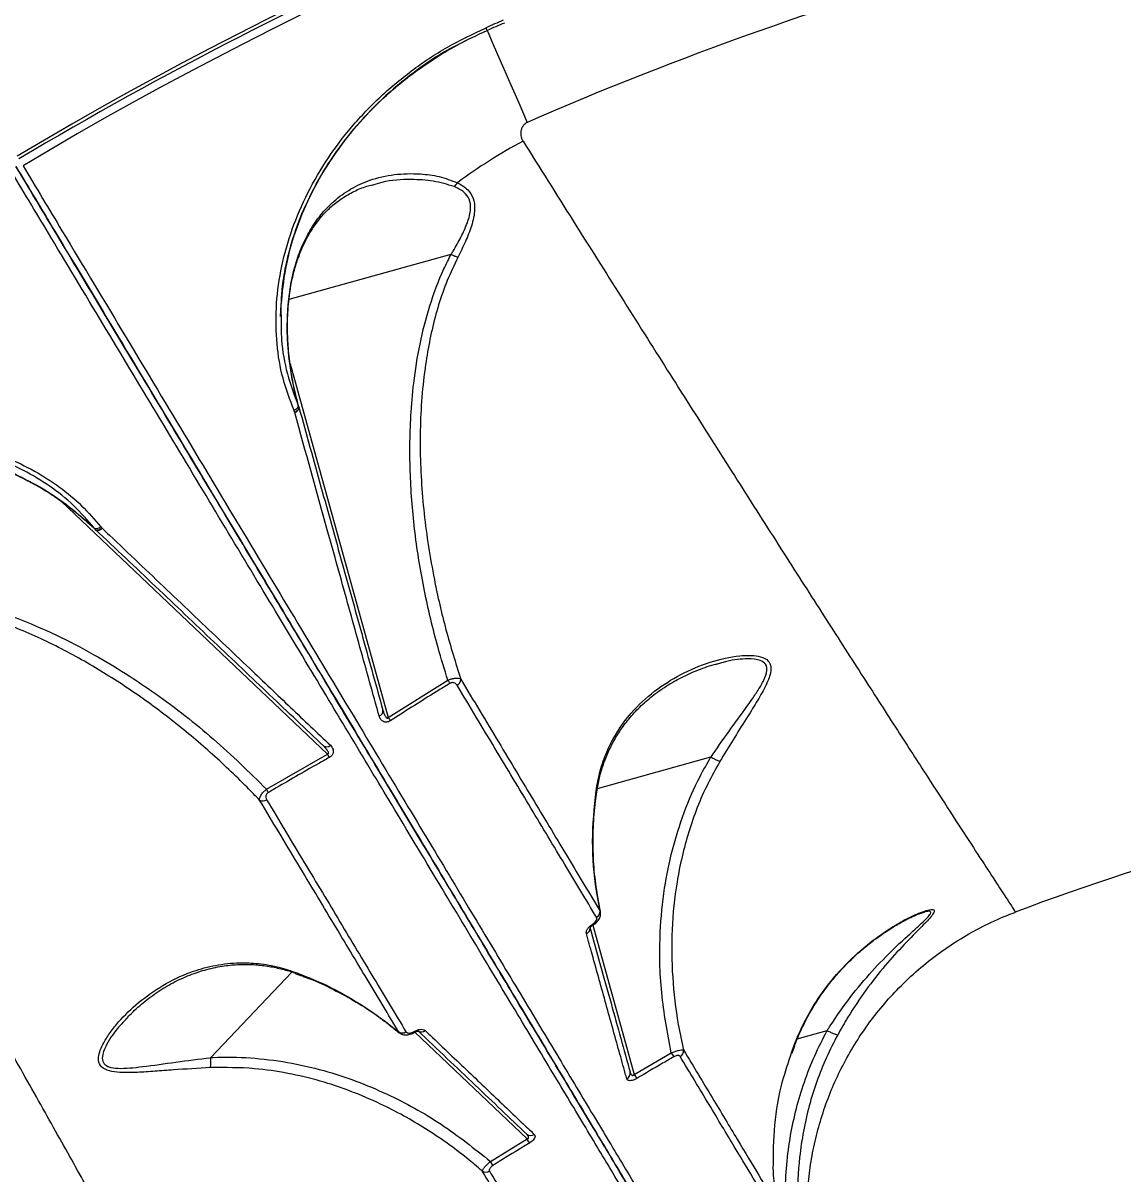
# Model space of a CAD drawing. Header units: millimetres. Extents: x -5960 to 5379, y -4374 to 3849.
# Drawn here: x 1152.1 to 1323.1, y 215.3 to 394.1 of the extents above; entities that cross this region are included whole.
import ezdxf

# ---------------------------------------------------------------- set-up
doc = ezdxf.new("R2010")
doc.units = ezdxf.units.MM
doc.layers.add('DiKom', color=7, linetype='Continuous', lineweight=0)
for name, color, linetype in [('DIKOM_ОБЪЕКТ', 7, 'Continuous'), ('DIKOM_РАЗМЕР_ЗОНА', 7, 'Continuous'), ('DIKOM_РАЗМЕР_ОБЪЕКТА', 7, 'Continuous')]:
    doc.layers.add(name, color=color, linetype=linetype)
doc.styles.add('style1', font='arial.ttf', dxfattribs={"width": 0.8})
doc.dimstyles.new('1-50', dxfattribs={"dimtxt": 300, "dimasz": 200, "dimexe": 100, "dimexo": 0, "dimgap": 100, "dimtad": 1, "dimtxsty": 'style1', "dimcen": 200, "dimclrd": 7, "dimclre": 7, "dimclrt": 7, "dimadec": 1, "dimazin": 2, "dimtfac": 1, "dimtmove": 0, "dimatfit": 2, "dimfxl": 0, "dimlwd": 25, "dimlwe": 18, "dimarcsym": 0})

# ---------------------------------------------------------------- blocks, each defined once
blk = doc.blocks.new('*D9')
at = {"layer": 'Defpoints', "color": 0, "transparency": 16777216}
for p in [(1597.35, 2348.89), (-3820.85, -1673.22), (-66.51, -1673.22)]:
    blk.add_point(p, dxfattribs=at)
at = {"layer": 'DiKom', "color": 7, "lineweight": 18, "transparency": 16777216}
for p, q in [((1597.35, 2348.89), (-3920.85, 2348.89)), ((-66.51, -1673.22), (-3920.85, -1673.22))]:
    blk.add_line(p, q, dxfattribs=at)
at = {"layer": 'DiKom', "color": 7, "lineweight": 25, "transparency": 16777216}
blk.add_line((-3820.85, 2148.89), (-3820.85, -1473.22), dxfattribs=at)
at = {"layer": 'DiKom', "color": 7, "transparency": 16777216}
for points in [[(-3854.19, 2148.89), (-3787.52, 2148.89), (-3820.85, 2348.89)], [(-3854.19, -1473.22), (-3787.52, -1473.22), (-3820.85, -1673.22)]]:
    blk.add_solid(points, dxfattribs=at)
at = {"layer": 'DiKom', "color": 7, "transparency": 16777216, "insert": (-4074.02, 240.95), "char_height": 300, "attachment_point": 5, "rotation": 90, "style": 'style1'}
blk.add_mtext('4050', dxfattribs=at)
blk = doc.blocks.new('*D10')
at = {"layer": 'Defpoints', "color": 0, "transparency": 16777216}
for p in [(3878.62, 405.09), (-2876.93, -459.72), (3878.62, -2693.66)]:
    blk.add_point(p, dxfattribs=at)
at = {"layer": 'DIKOM_РАЗМЕР_ОБЪЕКТА', "color": 7, "lineweight": 18, "transparency": 16777216}
for p, q in [((3878.62, 405.09), (3878.62, -2793.66)), ((-2876.93, -459.72), (-2876.93, -2793.66))]:
    blk.add_line(p, q, dxfattribs=at)
at = {"layer": 'DIKOM_РАЗМЕР_ОБЪЕКТА', "color": 7, "lineweight": 25, "transparency": 16777216}
blk.add_line((-2676.93, -2693.66), (3678.62, -2693.66), dxfattribs=at)
at = {"layer": 'DIKOM_РАЗМЕР_ОБЪЕКТА', "color": 7, "transparency": 16777216}
for points in [[(-2676.93, -2660.33), (-2676.93, -2726.99), (-2876.93, -2693.66)], [(3678.62, -2660.33), (3678.62, -2726.99), (3878.62, -2693.66)]]:
    blk.add_solid(points, dxfattribs=at)
at = {"layer": 'DIKOM_РАЗМЕР_ОБЪЕКТА', "color": 7, "transparency": 16777216, "insert": (-142.96, -2440.49), "char_height": 300, "attachment_point": 5, "style": 'style1'}
blk.add_mtext('6750', dxfattribs=at)
blk = doc.blocks.new('*D12')
at = {"layer": 'Defpoints', "color": 0, "transparency": 16777216}
for p in [(1921.97, 3848.89), (-5510.19, -3173.22), (433.49, -3173.22)]:
    blk.add_point(p, dxfattribs=at)
at = {"layer": 'DIKOM_РАЗМЕР_ЗОНА', "color": 7, "lineweight": 18, "transparency": 16777216}
for p, q in [((1921.97, 3848.89), (-5610.19, 3848.89)), ((433.49, -3173.22), (-5610.19, -3173.22))]:
    blk.add_line(p, q, dxfattribs=at)
at = {"layer": 'DIKOM_РАЗМЕР_ЗОНА', "color": 7, "lineweight": 25, "transparency": 16777216}
blk.add_line((-5510.19, 3648.89), (-5510.19, -2973.22), dxfattribs=at)
at = {"layer": 'DIKOM_РАЗМЕР_ЗОНА', "color": 7, "transparency": 16777216}
for points in [[(-5543.52, 3648.89), (-5476.85, 3648.89), (-5510.19, 3848.89)], [(-5543.52, -2973.22), (-5476.85, -2973.22), (-5510.19, -3173.22)]]:
    blk.add_solid(points, dxfattribs=at)
at = {"layer": 'DIKOM_РАЗМЕР_ЗОНА', "color": 7, "transparency": 16777216, "insert": (-5763.36, 142.42), "char_height": 300, "attachment_point": 5, "rotation": 90, "style": 'style1'}
blk.add_mtext('7050', dxfattribs=at)

msp = doc.modelspace()

# ---------------------------------------------------------------- linework, layer by layer
at = {"layer": 'DIKOM_ОБЪЕКТ', "color": 7, "linetype": 'Continuous', "lineweight": 15}
for p, q in [((1206.48, 368.912), (1206.354, 368.872)), ((1193.498, 351.208), (1218.672, 358.189)), ((1193.283, 349.543), (1193.389, 350.864)), ((1192.167, 348.545), (1192.274, 350.343)), ((1193.661, 341.191), (1208.909, 286.208)), ((1194.904, 334.713), (1195.008, 334.464)), ((1195.008, 334.464), (1195.013, 334.447)), ((1194.351, 333.649), (1194.26, 333.915)), ((1194.36, 333.613), (1194.351, 333.649)), ((1199.458, 280.529), (1158.096, 319.78)), ((1163.376, 315.458), (1163.206, 315.667)), ((1163.39, 315.446), (1163.376, 315.458)), ((1163.389, 315.445), (1163.406, 315.431)), ((1164.213, 315.86), (1164.405, 315.656)), ((1164.405, 315.656), (1164.433, 315.63)), ((1260.403, 294.603), (1259.725, 294.403)), ((1208.909, 286.208), (1218.164, 292.011)), ((1189.99, 275.082), (1199.458, 280.529)), ((1241.415, 275.201), (1259.056, 280.093)), ((1241.82, 256.16), (1241.309, 258.987)), ((1241.309, 258.987), (1241.367, 258.924)), ((1241.904, 256.037), (1241.355, 258.93)), ((1241.82, 256.16), (1241.856, 256.022)), ((1292.04, 255.907), (1292.234, 255.968)), ((1292.192, 255.966), (1292.07, 255.928)), ((1240.687, 253.945), (1247.115, 230.769)), ((1181.315, 233.382), (1193.917, 246.662)), ((1168.312, 239.515), (1168.151, 239.341)), ((1208.282, 239.143), (1210.538, 237.364)), ((1208.282, 239.143), (1208.311, 239.062)), ((1210.628, 237.256), (1210.538, 237.364)), ((1212.947, 237.286), (1212.945, 237.285)), ((1230.472, 220.769), (1213.025, 237.325)), ((1272.476, 236.302), (1277.124, 237.591)), ((1271.602, 234.143), (1271.979, 235.334)), ((1271.658, 234.076), (1272.091, 235.243)), ((1247.115, 230.769), (1252.886, 234.14)), ((1224.786, 217.256), (1230.472, 220.769))]:
    msp.add_line(p, q, dxfattribs=at)
at = {"layer": 'DIKOM_ОБЪЕКТ', "color": 7, "linetype": 'Continuous', "lineweight": 15, "flags": 128}
for points in [[(1224.283, 392.969), (1224.376, 392.754), (1225.07, 391.158), (1225.905, 389.24), (1226.872, 387.016), (1227.965, 384.502), (1229.175, 381.719), (1230.494, 378.688)], [(1193.322, 349.473), (1193.322, 349.474), (1193.283, 349.543)], [(1195.013, 334.447), (1195.025, 334.354), (1195.01, 334.239), (1194.964, 334.123), (1194.888, 334.01), (1194.786, 333.902), (1194.659, 333.804), (1194.512, 333.719), (1194.351, 333.649)], [(1164.405, 315.656), (1164.267, 315.546), (1164.123, 315.457), (1163.978, 315.391), (1163.834, 315.35), (1163.698, 315.337), (1163.574, 315.351), (1163.466, 315.392), (1163.39, 315.446)], [(1240.759, 253.997), (1240.753, 253.997), (1240.713, 254.026), (1240.644, 254.103)]]:
    msp.add_lwpolyline(points, dxfattribs=at)
at = {"layer": 'DIKOM_ОБЪЕКТ', "color": 7, "linetype": 'Continuous', "lineweight": 15}
for centre, radius, start, end in [((1449.549, -124.987), 580.869, 90.098554, 120.901446), ((1449.549, -124.987), 579.133, 90.098848, 120.901152), ((1449.549, -124.987), 580.367, 105.5, 120.901446), ((1449.549, -124.987), 549.248, 97.49515, 113.50485), ((1449.549, -124.987), 565.287, 113.20971, 113.50485), ((1449.549, -124.987), 564.822, 113.20971, 113.50489), ((1266.729, 306.146), 78.776, 117.91236, 126.69789), ((1217.363, 370.745), 2.703, 311.38, 327.90567), ((1194.202, 334.412), 0.815, 281.18364, 1.36565), ((1163.549, 316.6), 0.994, 249.8612, 311.93024), ((1163.801, 316.145), 0.815, 240.63438, 320.80958), ((1230.419, 299.542), 14.384, 211.57293, 213.91912), ((1219.146, 292.162), 1.033, 296.33582, 359.9032), ((1207.237, 287.268), 0.837, 286.95426, 7.40338), ((1219.962, 293.417), 13.196, 213.11443, 215.68189), ((1199.308, 282.504), 0.837, 234.59876, 315.04706), ((1187.92, 274.162), 13.178, 26.31825, 28.8889), ((1177.569, 267.788), 14.404, 28.08218, 30.42518), ((1449.549, -124.987), 407, 100.40243, 110.59844), ((1189.395, 274.286), 1.033, 242.09562, 305.66382), ((1240.81, 256.091), 1.013, 297.14616, 3.91668), ((1239.331, 253.516), 0.941, 292.92258, 359.5764), ((1211.073, 238.224), 1.013, 238.08967, 304.84605), ((1212.76, 237.317), 0.19, 350.49094, 39.14088), ((1214.044, 238.294), 0.919, 241.00413, 309.98593), ((1253.798, 234.467), 1.006, 297.64365, 5.95529), ((1262.601, 239.668), 11.178, 209.64023, 213.48223), ((1245.586, 230.943), 0.927, 294.86386, 13.22733), ((1256.152, 236.122), 10.504, 210.64057, 214.73528), ((1231.035, 222.201), 0.927, 228.77534, 307.13197), ((1221.486, 215.294), 10.523, 27.26776, 31.35504), ((1215.31, 211.252), 11.218, 28.526, 32.35426), ((1224.068, 216.604), 1.006, 236.04612, 304.35596)]:
    msp.add_arc(centre, radius, start, end, dxfattribs=at)
for points, knots in [([(1194.26, 333.915), (1193.633, 335.559), (1192.38, 338.846), (1191.493, 344.238), (1191.367, 349.845), (1192.077, 355.601), (1193.606, 361.383), (1195.941, 367.076), (1199.044, 372.57), (1202.877, 377.758), (1207.369, 382.532), (1212.453, 386.787), (1218.023, 390.511), (1222.071, 392.434), (1224.097, 393.396)], [0, 0, 0, 0, 0.0836185, 0.1671662, 0.2504181, 0.3338525, 0.4173032, 0.5004883, 0.583738, 0.6671378, 0.7504575, 0.8333963, 0.9166279, 1, 1, 1, 1]), ([(1192.274, 350.343), (1192.307, 351.137), (1192.391, 353.109), (1192.898, 356.103), (1193.597, 359.064), (1194.374, 361.563), (1195.593, 364.865), (1197.58, 369.086), (1200.699, 374.09), (1204.369, 378.72), (1207.721, 382.112), (1210.562, 384.588), (1212.939, 386.467), (1215.989, 388.592), (1219.8, 390.894), (1222.713, 392.251), (1224.278, 392.98)], [0, 0, 0, 0, 0.0485598, 0.1205577, 0.1785134, 0.2243852, 0.2679741, 0.374675, 0.478754, 0.5823244, 0.6836114, 0.7243908, 0.7752897, 0.8380082, 0.9129955, 1, 1, 1, 1]), ([(1224.259, 393.023), (1224.27, 392.998), (1224.292, 392.947), (1224.267, 393.004), (1224.204, 393.15), (1224.133, 393.314), (1224.097, 393.396)], [0, 0, 0, 0, 0.2500128, 0.4999794, 0.7500038, 1, 1, 1, 1]), ([(1220.873, 391.313), (1220.03, 390.903), (1217.217, 389.535), (1212.837, 386.523), (1207.829, 382.37), (1203.422, 377.687), (1199.654, 372.604), (1196.598, 367.222), (1194.312, 361.645), (1192.757, 355.978), (1192.402, 352.244), (1192.224, 350.374)], [0, 0, 0, 0, 0.0507077, 0.1691548, 0.2876338, 0.4067962, 0.5250351, 0.6441421, 0.7627824, 0.8812256, 1, 1, 1, 1]), ([(1230.494, 378.688), (1230.403, 378.641), (1230.214, 378.542), (1229.916, 378.258), (1229.66, 377.856), (1229.457, 377.202), (1229.49, 376.636), (1229.655, 376.112), (1229.773, 375.899), (1229.852, 375.758)], [0, 0, 0, 0, 0.076742, 0.1605216, 0.3173964, 0.466122, 0.7624989, 0.8428248, 1, 1, 1, 1]), ([(1229.852, 375.758), (1232.469, 371.597), (1237.702, 363.276), (1245.172, 351.439), (1252.341, 340.109), (1259.399, 328.987), (1266.261, 318.209), (1272.848, 307.895), (1278.972, 298.338), (1284.586, 289.608), (1289.65, 281.757), (1294, 275.033), (1297.654, 269.401), (1300.644, 264.802), (1303.052, 261.107), (1304.856, 258.342), (1305.959, 256.653), (1306.447, 255.908), (1306.343, 256.066), (1306.325, 256.095)], [0, 0, 0, 0, 0.0566671, 0.1133344, 0.1705655, 0.2277968, 0.2910645, 0.3543812, 0.4176483, 0.4827803, 0.5479665, 0.6130974, 0.6743747, 0.7356984, 0.7969747, 0.86002, 0.9231162, 0.9861606, 1, 1, 1, 1]), ([(1152.13, 371.94), (1154.158, 368.565), (1159.621, 359.473), (1168.234, 345.138), (1177.844, 329.144), (1187.128, 313.693), (1196.043, 298.855), (1204.549, 284.7), (1212.457, 271.538), (1219.755, 259.392), (1226.443, 248.26), (1232.631, 237.962), (1238.275, 228.569), (1243.34, 220.139), (1247.716, 212.855), (1251.404, 206.718), (1254.421, 201.695), (1256.811, 197.72), (1258.561, 194.802), (1259.56, 193.159), (1259.935, 192.488), (1259.84, 192.678), (1259.84, 192.678)], [0, 0, 0, 0, 0.0313058, 0.0843371, 0.1374096, 0.1904411, 0.245013, 0.2996295, 0.3542013, 0.4072328, 0.4603053, 0.5133368, 0.5679087, 0.6225251, 0.6770969, 0.7301279, 0.7831995, 0.8362305, 0.8908018, 0.9454175, 0.9999886, 1, 1, 1, 1]), ([(1258.13, 191.65), (1258.066, 191.757), (1257.937, 191.972), (1256.903, 193.692), (1255.243, 196.455), (1252.872, 200.402), (1249.797, 205.518), (1246.083, 211.7), (1241.757, 218.899), (1236.861, 227.047), (1231.315, 236.277), (1225.109, 246.605), (1218.251, 258.019), (1211.202, 269.75), (1204.079, 281.605), (1196.983, 293.415), (1189.499, 305.869), (1181.644, 318.942), (1173.502, 332.493), (1165.115, 346.45), (1157.426, 359.247), (1152.445, 367.536), (1150.417, 370.911)], [0, 0, 0, 0, 0.0530206, 0.1060932, 0.159125, 0.2136973, 0.268314, 0.3228862, 0.3759179, 0.4289907, 0.4820225, 0.5365947, 0.5912114, 0.6457836, 0.6919381, 0.7381466, 0.7843549, 0.8310012, 0.8776475, 0.9231193, 0.968694, 1, 1, 1, 1]), ([(1151.015, 371.856), (1153.038, 368.489), (1158.488, 359.419), (1167.081, 345.118), (1176.668, 329.162), (1185.93, 313.748), (1194.824, 298.946), (1203.309, 284.824), (1211.199, 271.693), (1218.48, 259.576), (1225.152, 248.471), (1231.325, 238.197), (1236.955, 228.827), (1242.009, 220.417), (1246.375, 213.151), (1250.054, 207.027), (1253.063, 202.02), (1255.453, 198.041), (1257.174, 195.178), (1258.266, 193.36), (1258.402, 193.134), (1258.47, 193.021)], [0, 0, 0, 0, 0.031306, 0.0843381, 0.1374109, 0.1904429, 0.2450153, 0.2996321, 0.3542045, 0.4072366, 0.4603092, 0.5133409, 0.5679132, 0.6225301, 0.6771024, 0.7301343, 0.7832068, 0.8362389, 0.8908109, 0.9454277, 1, 1, 1, 1]), ([(1258.47, 193.021), (1258.403, 193.133), (1258.268, 193.357), (1257.196, 195.142), (1255.499, 197.966), (1253.123, 201.92), (1250.096, 206.959), (1246.415, 213.084), (1242.076, 220.306), (1237.098, 228.591), (1231.502, 237.903), (1225.316, 248.198), (1218.568, 259.429), (1211.733, 270.805), (1204.937, 282.114), (1198.298, 293.164), (1191.338, 304.748), (1183.988, 316.98), (1176.248, 329.862), (1168.117, 343.394), (1159.726, 357.359), (1153.918, 367.025), (1151.015, 371.856)], [0, 0, 0, 0, 0.0536726, 0.1075148, 0.1614429, 0.2153711, 0.2692129, 0.3228858, 0.3765592, 0.4304019, 0.4843307, 0.5382594, 0.5921021, 0.6457755, 0.689267, 0.7328032, 0.7763395, 0.8198309, 0.8648482, 0.9099154, 0.9549826, 1, 1, 1, 1]), ([(1193.389, 350.864), (1193.513, 351.876), (1193.763, 353.902), (1194.485, 356.772), (1195.455, 359.447), (1196.752, 362.028), (1198.393, 364.396), (1200.513, 366.61), (1203.056, 368.434), (1206.2, 369.865), (1209.823, 370.702), (1213.467, 370.777), (1216.83, 370.373), (1218.712, 369.663), (1219.653, 369.309)], [0, 0, 0, 0, 0.0646444, 0.1293337, 0.196356, 0.263415, 0.3430307, 0.4226922, 0.518014, 0.6133851, 0.726677, 0.8399776, 0.9200802, 1, 1, 1, 1]), ([(1193.448, 350.785), (1193.518, 351.448), (1193.668, 352.87), (1194.085, 354.944), (1194.665, 357.014), (1195.41, 358.996), (1196.328, 360.891), (1197.421, 362.666), (1198.684, 364.287), (1200.113, 365.716), (1201.737, 366.964), (1203.564, 367.992), (1205.146, 368.673), (1206.154, 368.911), (1206.442, 368.979)], [0, 0, 0, 0, 0.0661194, 0.1416634, 0.2170387, 0.2960546, 0.3791313, 0.4660464, 0.5566631, 0.6503309, 0.7471615, 0.8503394, 0.9572694, 1, 1, 1, 1]), ([(1219.149, 368.717), (1218.066, 369.039), (1215.874, 369.69), (1212.043, 369.861), (1208.845, 369.711), (1206.956, 369.073), (1206.48, 368.912)], [0, 0, 0, 0, 0.2544566, 0.5150394, 0.8777865, 1, 1, 1, 1]), ([(1218.681, 358.189), (1218.682, 358.19), (1218.78, 358.354), (1219.308, 359.245), (1220.233, 360.867), (1221.255, 363.077), (1221.813, 365.113), (1221.587, 366.791), (1220.665, 368.013), (1219.69, 368.466), (1219.149, 368.717)], [0, 0, 0, 0, 0.000276, 0.0414536, 0.2242992, 0.4065768, 0.5849857, 0.7124819, 0.8404567, 1, 1, 1, 1]), ([(1219.653, 369.309), (1220.223, 368.984), (1221.26, 368.393), (1222.202, 366.925), (1222.45, 364.966), (1221.911, 362.647), (1220.913, 360.146), (1220.117, 358.532), (1219.714, 357.717)], [0, 0, 0, 0, 0.1672676, 0.3043208, 0.4416756, 0.637032, 0.8167187, 1, 1, 1, 1]), ([(1218.164, 292.011), (1217.644, 293.699), (1216.231, 298.281), (1214.424, 305.909), (1212.945, 314.895), (1212.206, 323.973), (1212.259, 331.76), (1212.839, 338.52), (1213.743, 344.261), (1215.262, 350.212), (1216.987, 354.856), (1218.292, 357.436), (1218.672, 358.189)], [0, 0, 0, 0, 0.078334, 0.2125922, 0.3472661, 0.4817927, 0.6158497, 0.6916664, 0.7820714, 0.8726188, 0.9628125, 1, 1, 1, 1]), ([(1219.714, 357.717), (1219.147, 356.521), (1217.433, 352.909), (1215.543, 346.485), (1214.118, 337.811), (1213.679, 328.229), (1214.323, 317.887), (1215.816, 308.415), (1217.773, 299.826), (1219.377, 294.716), (1220.179, 292.16)], [0, 0, 0, 0, 0.0588102, 0.17772, 0.2968171, 0.4509472, 0.6056238, 0.760044, 0.8800206, 1, 1, 1, 1]), ([(1218.672, 358.189), (1218.674, 358.189), (1218.676, 358.19), (1218.679, 358.19), (1218.681, 358.189), (1218.681, 358.189)], [0, 0, 0, 0, 0.4608233, 0.8317577, 1, 1, 1, 1]), ([(1218.681, 358.189), (1218.868, 358.097), (1219.21, 357.928), (1219.543, 357.785), (1219.69, 357.727), (1219.714, 357.717)], [0, 0, 0, 0, 0.4995539, 0.9155932, 1, 1, 1, 1]), ([(1193.332, 349.475), (1193.345, 349.764), (1193.365, 350.204), (1193.424, 350.641), (1193.444, 350.791)], [0, 0, 0, 0, 0.6561598, 1, 1, 1, 1]), ([(1193.403, 350.79), (1193.413, 350.808), (1193.426, 350.831), (1193.396, 350.857), (1193.389, 350.864)], [0, 0, 0, 0, 0.7415964, 1, 1, 1, 1]), ([(1192.224, 350.374), (1192.223, 350.365), (1192.147, 349.758), (1192.201, 349.172), (1192.254, 348.595)], [0, 0, 0, 0, 0.0141984, 1, 1, 1, 1]), ([(1194.904, 334.713), (1194.625, 335.837), (1193.888, 338.803), (1193.352, 342.807), (1193.158, 346.65), (1193.241, 348.579), (1193.283, 349.543)], [0, 0, 0, 0, 0.2319377, 0.6115132, 0.8058698, 1, 1, 1, 1]), ([(1195.012, 334.493), (1194.981, 334.608), (1194.765, 335.385), (1194.288, 337.295), (1193.738, 340.215), (1193.354, 343.452), (1193.226, 346.353), (1193.234, 348.327), (1193.318, 349.299), (1193.333, 349.471)], [0, 0, 0, 0, 0.023609, 0.1594558, 0.3904926, 0.610744, 0.8032224, 0.9651393, 1, 1, 1, 1]), ([(1192.254, 348.595), (1192.248, 347.351), (1192.232, 344.263), (1193.08, 339.557), (1194.296, 336.329), (1194.904, 334.713)], [0, 0, 0, 0, 0.2521529, 0.6256124, 1, 1, 1, 1]), ([(1194.904, 334.713), (1194.897, 334.643), (1194.884, 334.5), (1194.745, 334.274), (1194.534, 334.066), (1194.35, 333.964), (1194.26, 333.915)], [0, 0, 0, 0, 0.2436721, 0.5000371, 0.7563632, 1, 1, 1, 1]), ([(1195.017, 334.432), (1195.016, 334.435), (1195.015, 334.44), (1195.014, 334.445), (1195.013, 334.446)], [0, 0, 0, 0, 0.7136353, 1, 1, 1, 1]), ([(1195.017, 334.431), (1196.166, 330.289), (1198.463, 322.005), (1201.776, 310.059), (1204.997, 298.447), (1207.043, 291.066), (1208.067, 287.376)], [0, 0, 0, 0, 0.2492696, 0.4985393, 0.7492696, 1, 1, 1, 1]), ([(1207.481, 286.467), (1207.359, 286.904), (1206.75, 289.093), (1205.143, 294.863), (1202.601, 303.998), (1198.881, 317.363), (1196.067, 327.479), (1194.36, 333.613)], [0, 0, 0, 0, 0.0299901, 0.1499524, 0.3900711, 0.6301905, 1, 1, 1, 1]), ([(1097.687, 317.441), (1099.305, 318.65), (1102.542, 321.068), (1107.726, 323.975), (1113.025, 326.311), (1118.381, 328.054), (1123.814, 329.245), (1129.254, 329.848), (1134.625, 329.886), (1139.855, 329.366), (1144.864, 328.283), (1149.589, 326.682), (1153.946, 324.606), (1157.856, 322.079), (1161.342, 319.193), (1163.257, 316.97), (1164.213, 315.86)], [0, 0, 0, 0, 0.0751078, 0.1502149, 0.2212824, 0.2925778, 0.3636454, 0.4347702, 0.5061236, 0.5772486, 0.6483403, 0.7196589, 0.7907511, 0.8604293, 0.9303184, 1, 1, 1, 1]), ([(1163.206, 315.667), (1162.17, 316.86), (1160.099, 319.246), (1156.358, 322.217), (1152.273, 324.687), (1147.901, 326.631), (1143.207, 328.091), (1138.243, 329.017), (1133.088, 329.409), (1127.81, 329.254), (1122.479, 328.525), (1117.167, 327.249), (1111.157, 325.144), (1104.566, 321.953), (1100.148, 318.733), (1097.94, 317.123)], [0, 0, 0, 0, 0.0766102, 0.1532173, 0.2242324, 0.2954748, 0.3664894, 0.4374876, 0.5087117, 0.5797098, 0.6506981, 0.7219123, 0.7929014, 0.8964507, 1, 1, 1, 1]), ([(1150.873, 324.061), (1152.352, 323.321), (1155.313, 321.842), (1159.444, 318.984), (1161.947, 316.777), (1163.206, 315.667)], [0, 0, 0, 0, 0.3317407, 0.6638428, 1, 1, 1, 1]), ([(1150.911, 323.981), (1151.315, 323.804), (1152.072, 323.47), (1152.806, 323.066), (1153.149, 322.877)], [0, 0, 0, 0, 0.5331592, 1, 1, 1, 1]), ([(1153.149, 322.877), (1153.51, 322.688), (1154.701, 322.066), (1156.78, 320.757), (1159.435, 318.875), (1161.718, 316.991), (1163.087, 315.722), (1163.565, 315.267), (1163.577, 315.255)], [0, 0, 0, 0, 0.0945105, 0.3117773, 0.567069, 0.8471917, 0.9962541, 1, 1, 1, 1]), ([(1198.823, 281.821), (1196.061, 284.442), (1190.538, 289.683), (1181.817, 297.959), (1172.81, 306.507), (1166.538, 312.459), (1163.401, 315.435)], [0, 0, 0, 0, 0.2492685, 0.4985354, 0.7492673, 1, 1, 1, 1]), ([(1164.433, 315.63), (1164.811, 315.27), (1166.703, 313.472), (1171.576, 308.84), (1178.909, 301.87), (1186.767, 294.399), (1193.765, 287.745), (1197.855, 283.857), (1199.9, 281.912)], [0, 0, 0, 0, 0.0299888, 0.1499469, 0.3900562, 0.6301646, 0.8150816, 1, 1, 1, 1]), ([(1180.313, 180.379), (1180.296, 180.41), (1180.258, 180.479), (1179.443, 181.96), (1177.993, 184.591), (1175.917, 188.351), (1173.293, 193.094), (1170.17, 198.725), (1166.468, 205.382), (1162.172, 213.082), (1157.283, 221.816), (1151.939, 231.331), (1146.179, 241.55), (1140.049, 252.388), (1133.419, 264.072), (1126.278, 276.612), (1118.673, 289.927), (1113.263, 299.363), (1110.558, 304.079)], [0, 0, 0, 0, 0.0514885, 0.1168135, 0.183077, 0.2493403, 0.3115762, 0.3738608, 0.4360977, 0.5001476, 0.5642495, 0.6283004, 0.6894107, 0.7505651, 0.8116762, 0.8744348, 0.9372408, 1, 1, 1, 1]), ([(1188.912, 273.373), (1188.261, 274.048), (1185.791, 276.611), (1181.284, 280.865), (1175.231, 285.927), (1168.852, 290.588), (1162.105, 294.825), (1154.984, 298.555), (1147.46, 301.635), (1140.877, 303.465), (1135.433, 304.369), (1132.642, 304.496), (1131.247, 304.56)], [0, 0, 0, 0, 0.0419956, 0.1595233, 0.2774937, 0.3953163, 0.5131211, 0.6338765, 0.7545644, 0.8758686, 0.9379486, 1, 1, 1, 1]), ([(1131.319, 305.702), (1132.024, 305.69), (1134.743, 305.642), (1139.457, 305.059), (1145.344, 303.683), (1151.288, 301.692), (1157.249, 299.142), (1164.579, 295.332), (1172.866, 290.042), (1181.862, 283.048), (1187.282, 277.736), (1189.99, 275.082)], [0, 0, 0, 0, 0.0310728, 0.1198402, 0.208955, 0.2979298, 0.3968246, 0.4957439, 0.6636323, 0.8319728, 1, 1, 1, 1]), ([(1241.193, 274.807), (1241.386, 275.863), (1241.772, 277.977), (1242.898, 281.128), (1244.506, 284.169), (1246.951, 287.42), (1250.227, 290.441), (1254.38, 293.044), (1258.91, 294.951), (1262.554, 295.765), (1265.039, 295.911), (1266.516, 295.791), (1267.75, 295.354), (1268.416, 294.431), (1268.38, 292.982), (1267.53, 290.981), (1266.146, 288.569), (1264.416, 285.832), (1262.497, 282.79), (1261.135, 280.533), (1260.455, 279.404)], [0, 0, 0, 0, 0.0482053, 0.0964665, 0.156482, 0.2165952, 0.3050936, 0.393743, 0.4869545, 0.5799882, 0.6113366, 0.6426254, 0.6797861, 0.710024, 0.7402875, 0.7862492, 0.8340975, 0.8820758, 0.9410329, 1, 1, 1, 1]), ([(1259.065, 280.093), (1259.066, 280.094), (1259.274, 280.406), (1260.428, 282.068), (1262.55, 285.059), (1264.848, 288.171), (1266.421, 290.486), (1267.35, 292.062), (1267.867, 293.46), (1267.735, 294.217), (1267.386, 294.752), (1266.597, 295.25), (1264.506, 295.409), (1262.279, 295.192), (1260.787, 294.724), (1260.403, 294.603)], [0, 0, 0, 0, 0.0001499, 0.0373702, 0.2021558, 0.3700648, 0.4407286, 0.5125833, 0.5872388, 0.64287, 0.64937, 0.7117331, 0.8087139, 0.9508433, 1, 1, 1, 1]), ([(1241.334, 274.669), (1241.388, 275.055), (1241.541, 276.155), (1241.998, 277.922), (1242.693, 279.971), (1243.606, 281.982), (1244.738, 283.93), (1246.129, 285.844), (1247.778, 287.685), (1249.692, 289.413), (1251.836, 290.976), (1254.206, 292.364), (1256.784, 293.535), (1258.886, 294.298), (1260.094, 294.596), (1260.373, 294.665)], [0, 0, 0, 0, 0.0335943, 0.0958307, 0.1615319, 0.230815, 0.3040661, 0.3817691, 0.4679127, 0.5579766, 0.6527157, 0.7524654, 0.8572223, 0.9670049, 1, 1, 1, 1]), ([(1218.483, 291.516), (1217.914, 291.168), (1215.073, 289.432), (1211.996, 287.495), (1209.5, 285.886), (1209.243, 285.72)], [0, 0, 0, 0, 0.1831665, 0.9158803, 1, 1, 1, 1]), ([(1218.164, 292.011), (1218.343, 292.085), (1218.699, 292.232), (1219.221, 292.344), (1219.678, 292.363), (1220.001, 292.293), (1220.128, 292.199), (1220.179, 292.16)], [0, 0, 0, 0, 0.2022259, 0.4043456, 0.610616, 0.8410749, 1, 1, 1, 1]), ([(1219.605, 291.236), (1219.536, 291.329), (1219.415, 291.493), (1219.153, 291.626), (1218.906, 291.656), (1218.68, 291.619), (1218.548, 291.55), (1218.483, 291.516)], [0, 0, 0, 0, 0.3196589, 0.5618699, 0.7279214, 0.8640199, 1, 1, 1, 1]), ([(1220.179, 292.16), (1222.147, 288.887), (1226.082, 282.341), (1231.625, 273.12), (1236.92, 264.312), (1240.187, 258.878), (1241.82, 256.16)], [0, 0, 0, 0, 0.2491216, 0.4982436, 0.7491228, 1, 1, 1, 1]), ([(1241.272, 255.19), (1239.648, 257.891), (1236.401, 263.293), (1231.115, 272.086), (1225.556, 281.335), (1221.588, 287.936), (1219.605, 291.236)], [0, 0, 0, 0, 0.2491218, 0.4982434, 0.7491211, 1, 1, 1, 1]), ([(1209.243, 285.72), (1209.149, 285.667), (1208.958, 285.56), (1208.654, 285.497), (1208.333, 285.515), (1207.967, 285.667), (1207.651, 285.997), (1207.536, 286.313), (1207.481, 286.467)], [0, 0, 0, 0, 0.1098638, 0.2200404, 0.3257336, 0.4925364, 0.7537229, 1, 1, 1, 1]), ([(1208.067, 287.376), (1208.118, 287.206), (1208.219, 286.871), (1208.398, 286.471), (1208.569, 286.221), (1208.688, 286.128), (1208.762, 286.11), (1208.799, 286.114), (1208.834, 286.128), (1208.873, 286.154), (1208.896, 286.188), (1208.909, 286.208)], [0, 0, 0, 0, 0.3170006, 0.6271353, 0.7914144, 0.8704543, 0.8978272, 0.9254738, 0.9332336, 0.9603432, 1, 1, 1, 1]), ([(1199.458, 280.529), (1199.474, 280.531), (1199.505, 280.534), (1199.551, 280.549), (1199.582, 280.571), (1199.606, 280.6), (1199.624, 280.639), (1199.632, 280.759), (1199.551, 280.954), (1199.374, 281.227), (1199.125, 281.524), (1198.923, 281.723), (1198.823, 281.821)], [0, 0, 0, 0, 0.0254455, 0.0517331, 0.0782625, 0.0864725, 0.1149826, 0.1528864, 0.3029848, 0.49073, 0.7489955, 1, 1, 1, 1]), ([(1199.9, 281.912), (1200.073, 281.706), (1200.319, 281.412), (1200.375, 280.896), (1200.287, 280.549), (1200.082, 280.26), (1199.888, 280.097), (1199.764, 280.024), (1199.732, 280.005)], [0, 0, 0, 0, 0.4029969, 0.5733206, 0.7451269, 0.8533678, 0.9617433, 1, 1, 1, 1]), ([(1199.732, 280.005), (1199.151, 279.68), (1196.246, 278.054), (1193.096, 276.237), (1190.541, 274.724), (1190.277, 274.568)], [0, 0, 0, 0, 0.1831699, 0.9158777, 1, 1, 1, 1]), ([(1252.886, 234.14), (1252.306, 237.235), (1251.147, 243.425), (1250.999, 252.04), (1251.714, 259.47), (1252.982, 265.693), (1254.807, 271.503), (1256.884, 276.313), (1258.475, 279.083), (1259.056, 280.093)], [0, 0, 0, 0, 0.1992541, 0.398455, 0.5429346, 0.6708093, 0.7989892, 0.9267419, 1, 1, 1, 1]), ([(1260.455, 279.404), (1259.807, 278.249), (1257.847, 274.755), (1255.444, 268.495), (1253.654, 260.876), (1252.885, 253.291), (1252.983, 245.883), (1253.709, 239.625), (1254.514, 235.895), (1254.799, 234.572)], [0, 0, 0, 0, 0.0853615, 0.2582649, 0.4312976, 0.5912956, 0.7518446, 0.9119647, 1, 1, 1, 1]), ([(1259.056, 280.093), (1259.057, 280.094), (1259.059, 280.094), (1259.063, 280.094), (1259.064, 280.093), (1259.065, 280.093)], [0, 0, 0, 0, 0.4257196, 0.7856068, 1, 1, 1, 1]), ([(1259.065, 280.093), (1259.257, 279.984), (1259.641, 279.766), (1260.094, 279.545), (1260.342, 279.442), (1260.435, 279.41), (1260.455, 279.404)], [0, 0, 0, 0, 0.3413695, 0.6827762, 0.9340767, 1, 1, 1, 1]), ([(1188.912, 273.373), (1188.902, 273.492), (1188.884, 273.731), (1189.134, 274.225), (1189.532, 274.706), (1189.851, 274.968), (1189.99, 275.082)], [0, 0, 0, 0, 0.2829528, 0.5674861, 0.8112106, 1, 1, 1, 1]), ([(1190.277, 274.568), (1190.223, 274.531), (1190.109, 274.454), (1189.971, 274.287), (1189.881, 274.083), (1189.847, 273.775), (1189.937, 273.579), (1189.998, 273.446)], [0, 0, 0, 0, 0.121238, 0.2523184, 0.4115919, 0.5993759, 1, 1, 1, 1]), ([(1241.309, 258.987), (1241.292, 259.097), (1240.892, 261.738), (1240.43, 267.035), (1240.937, 272.199), (1241.193, 274.807)], [0, 0, 0, 0, 0.0209688, 0.5055788, 1, 1, 1, 1]), ([(1241.397, 258.929), (1241.292, 259.572), (1240.962, 261.581), (1240.74, 264.994), (1240.748, 269.122), (1240.957, 272.357), (1241.265, 274.19), (1241.346, 274.672)], [0, 0, 0, 0, 0.1236314, 0.3867025, 0.6478668, 0.9073403, 1, 1, 1, 1]), ([(1241.284, 274.682), (1241.292, 274.699), (1241.307, 274.729), (1241.245, 274.775), (1241.206, 274.799), (1241.193, 274.807)], [0, 0, 0, 0, 0.4946519, 0.8373589, 1, 1, 1, 1]), ([(1210.538, 237.364), (1208.917, 240.063), (1205.676, 245.46), (1200.401, 254.243), (1194.852, 263.483), (1190.892, 270.076), (1188.912, 273.373)], [0, 0, 0, 0, 0.2491209, 0.4982417, 0.7491208, 1, 1, 1, 1]), ([(1189.998, 273.446), (1191.967, 270.168), (1195.905, 263.612), (1201.451, 254.377), (1206.749, 245.556), (1210.018, 240.114), (1211.652, 237.393)], [0, 0, 0, 0, 0.2491216, 0.4982426, 0.7491207, 1, 1, 1, 1]), ([(1240.756, 254.005), (1240.932, 254.126), (1241.333, 254.401), (1241.726, 254.944), (1241.938, 255.517), (1241.892, 255.873), (1241.873, 256.022)], [0, 0, 0, 0, 0.244497, 0.5573747, 0.8147056, 1, 1, 1, 1]), ([(1271.979, 235.334), (1272.556, 236.686), (1273.713, 239.393), (1276.226, 243.462), (1279.44, 247.427), (1283.18, 250.878), (1286.951, 253.575), (1289.782, 255.136), (1291.721, 255.969), (1292.844, 256.34), (1293.685, 256.449), (1293.869, 256.121), (1293.431, 255.459), (1292.722, 254.668), (1291.337, 253.263), (1290.041, 251.927), (1289.085, 250.942)], [0, 0, 0, 0, 0.0875627, 0.1752723, 0.2966851, 0.4182735, 0.5239394, 0.6293706, 0.669928, 0.710364, 0.7524658, 0.794964, 0.8319627, 0.8668598, 0.901858, 1, 1, 1, 1]), ([(1273.511, 238.551), (1273.555, 238.647), (1273.985, 239.576), (1274.953, 241.248), (1276.438, 243.558), (1278.149, 245.752), (1280.073, 247.877), (1282.202, 249.893), (1284.445, 251.711), (1286.613, 253.215), (1288.516, 254.358), (1290.026, 255.14), (1291.133, 255.628), (1291.846, 255.892), (1292.095, 255.959), (1292.186, 255.983)], [0, 0, 0, 0, 0.0101569, 0.0979854, 0.1901165, 0.2856928, 0.3852618, 0.4930878, 0.6050056, 0.7102149, 0.7981252, 0.8749325, 0.9336568, 0.9758039, 1, 1, 1, 1]), ([(1274.553, 201.762), (1274.444, 202.481), (1274.163, 204.341), (1273.969, 207.401), (1273.958, 210.941), (1274.214, 214.537), (1274.734, 218.148), (1275.524, 221.742), (1276.584, 225.29), (1277.909, 228.764), (1279.494, 232.142), (1281.332, 235.4), (1283.412, 238.517), (1285.724, 241.475), (1288.341, 244.35), (1291.262, 247.09), (1294.473, 249.637), (1297.834, 251.89), (1301.325, 253.821), (1304.177, 255.178), (1305.893, 255.79), (1306.374, 255.961)], [0, 0, 0, 0, 0.0320902, 0.0829352, 0.1351086, 0.1881743, 0.2418523, 0.2959623, 0.3503865, 0.405044, 0.4598796, 0.5148514, 0.5699304, 0.6250938, 0.6803235, 0.7413054, 0.8015609, 0.8609762, 0.9196072, 0.9774967, 1, 1, 1, 1]), ([(1277.133, 237.591), (1277.133, 237.592), (1277.29, 237.844), (1278.423, 239.631), (1280.696, 242.842), (1284.05, 246.818), (1287.506, 250.359), (1290.149, 252.764), (1291.834, 254.292), (1292.699, 255.119), (1293.232, 255.753), (1293.25, 256.012), (1293.046, 256.132), (1292.758, 256.151), (1292.305, 256.003), (1292.192, 255.966)], [0, 0, 0, 0, 0.000124, 0.0278917, 0.198813, 0.3734237, 0.5376214, 0.7050068, 0.7605305, 0.8170364, 0.8723046, 0.9177703, 0.9272775, 0.9818257, 1, 1, 1, 1]), ([(1239.697, 252.649), (1239.687, 252.762), (1239.665, 252.989), (1239.867, 253.399), (1240.198, 253.792), (1240.505, 254.006), (1240.644, 254.103)], [0, 0, 0, 0, 0.2591341, 0.5177152, 0.7812075, 1, 1, 1, 1]), ([(1240.262, 253.503), (1240.261, 253.501), (1240.259, 253.496), (1240.302, 253.586), (1240.419, 253.73), (1240.583, 253.883), (1240.713, 253.964), (1240.763, 253.995)], [0, 0, 0, 0, 0.1231204, 0.3456197, 0.6011342, 0.848449, 1, 1, 1, 1]), ([(1240.644, 254.103), (1240.683, 254.129), (1240.841, 254.231), (1241.074, 254.446), (1241.262, 254.725), (1241.344, 254.989), (1241.296, 255.123), (1241.272, 255.19)], [0, 0, 0, 0, 0.0798619, 0.3181344, 0.555571, 0.7773876, 1, 1, 1, 1]), ([(1245.976, 230.102), (1245.898, 230.381), (1245.509, 231.777), (1244.47, 235.507), (1242.781, 241.573), (1241.054, 247.777), (1239.996, 251.575), (1239.697, 252.649)], [0, 0, 0, 0, 0.0413732, 0.2068719, 0.5381538, 0.8694364, 1, 1, 1, 1]), ([(1240.247, 253.662), (1241.366, 249.625), (1243.609, 241.54), (1245.527, 234.621), (1246.488, 231.156)], [0, 0, 0, 0, 0.4991765, 1, 1, 1, 1]), ([(1289.085, 250.942), (1288.1, 249.88), (1286.086, 247.708), (1283.124, 243.918), (1280.655, 240.278), (1279.287, 237.853), (1278.77, 236.937)], [0, 0, 0, 0, 0.268476, 0.5491344, 0.8296145, 1, 1, 1, 1]), ([(1181.267, 231.823), (1179.332, 231.714), (1176.398, 231.55), (1172.637, 231.255), (1170.144, 231.094), (1168.028, 231.035), (1166.275, 231.12), (1164.764, 231.485), (1163.913, 232.314), (1163.808, 233.417), (1164.106, 234.555), (1164.725, 235.871), (1165.681, 237.351), (1167.421, 239.497), (1170.062, 242.042), (1173.815, 244.701), (1177.719, 246.589), (1181.597, 247.721), (1185.014, 248.168), (1188.364, 248.089), (1191.417, 247.624), (1193.428, 246.975), (1194.369, 246.672)], [0, 0, 0, 0, 0.0867809, 0.1315356, 0.1762554, 0.207883, 0.2400717, 0.2736983, 0.3076375, 0.3372198, 0.3648042, 0.3930662, 0.4333493, 0.473675, 0.5563646, 0.6423803, 0.7300157, 0.7923676, 0.8559813, 0.9051978, 0.9556712, 1, 1, 1, 1]), ([(1168.122, 239.366), (1168.324, 239.584), (1169.156, 240.483), (1170.819, 241.968), (1173.162, 243.72), (1175.704, 245.206), (1178.324, 246.372), (1180.998, 247.21), (1183.559, 247.707), (1185.965, 247.901), (1188.188, 247.853), (1190.344, 247.604), (1192.415, 247.145), (1193.772, 246.766), (1194.423, 246.504), (1194.425, 246.504)], [0, 0, 0, 0, 0.0341915, 0.1410713, 0.2542407, 0.3624799, 0.4656186, 0.5640966, 0.6586148, 0.7349768, 0.8069871, 0.8747025, 0.9388583, 0.9998191, 1, 1, 1, 1]), ([(1194.369, 246.672), (1195.6, 246.193), (1198.672, 244.997), (1203.388, 242.557), (1206.644, 240.285), (1208.282, 239.143)], [0, 0, 0, 0, 0.249555, 0.6225666, 1, 1, 1, 1]), ([(1194.369, 246.672), (1194.369, 246.657), (1194.372, 246.611), (1194.384, 246.535), (1194.417, 246.534), (1194.436, 246.533)], [0, 0, 0, 0, 0.1626315, 0.5053522, 1, 1, 1, 1]), ([(1194.415, 246.473), (1195.183, 246.203), (1197.221, 245.487), (1200.412, 243.999), (1203.969, 242.03), (1206.604, 240.364), (1207.989, 239.284), (1208.296, 239.045)], [0, 0, 0, 0, 0.1542351, 0.4093402, 0.666512, 0.9260578, 1, 1, 1, 1]), ([(1168.151, 239.341), (1167.697, 238.874), (1166.399, 237.537), (1165.079, 235.521), (1164.38, 233.674), (1164.513, 232.573), (1165.043, 232.125), (1165.814, 231.822), (1166.912, 231.68), (1168.716, 231.754), (1171.685, 232.093), (1175.868, 232.684), (1179.482, 233.181), (1181.31, 233.373), (1181.311, 233.374)], [0, 0, 0, 0, 0.0782668, 0.2238679, 0.3079437, 0.364783, 0.421167, 0.4302877, 0.4960037, 0.5682889, 0.6408351, 0.8201959, 0.9998515, 1, 1, 1, 1]), ([(1208.31, 239.071), (1208.563, 238.883), (1209.35, 238.3), (1210.091, 237.658), (1210.593, 237.224)], [0, 0, 0, 0, 0.3220926, 1, 1, 1, 1]), ([(1272.064, 235.247), (1272.221, 235.662), (1272.651, 236.803), (1273.176, 237.871), (1273.511, 238.551)], [0, 0, 0, 0, 0.3629244, 1, 1, 1, 1]), ([(1210.631, 237.261), (1210.722, 237.189), (1210.939, 237.017), (1211.398, 236.9), (1211.986, 236.907), (1212.536, 237.049), (1212.849, 237.245), (1212.938, 237.301)], [0, 0, 0, 0, 0.1415888, 0.3407812, 0.5800868, 0.8806582, 1, 1, 1, 1]), ([(1211.652, 237.393), (1211.672, 237.366), (1211.736, 237.279), (1211.93, 237.197), (1212.233, 237.191), (1212.572, 237.266), (1212.795, 237.38), (1212.907, 237.437)], [0, 0, 0, 0, 0.1043384, 0.3453253, 0.5759289, 0.787736, 1, 1, 1, 1]), ([(1212.907, 237.437), (1213.067, 237.519), (1213.388, 237.682), (1213.87, 237.786), (1214.328, 237.785), (1214.528, 237.658), (1214.635, 237.59)], [0, 0, 0, 0, 0.2322164, 0.4640203, 0.7140138, 1, 1, 1, 1]), ([(1212.947, 237.284), (1212.956, 237.29), (1213.038, 237.343), (1213.209, 237.416), (1213.427, 237.481), (1213.572, 237.499), (1213.639, 237.486), (1213.625, 237.491), (1213.624, 237.492)], [0, 0, 0, 0, 0.0294242, 0.2530867, 0.5087526, 0.7551495, 0.9772247, 1, 1, 1, 1]), ([(1230.424, 221.503), (1227.825, 223.97), (1222.617, 228.912), (1216.531, 234.688), (1213.483, 237.58)], [0, 0, 0, 0, 0.4991743, 1, 1, 1, 1]), ([(1214.635, 237.59), (1214.892, 237.346), (1216.178, 236.123), (1219.455, 233.007), (1224.262, 228.436), (1228.569, 224.34), (1230.928, 222.096), (1231.595, 221.462)], [0, 0, 0, 0, 0.041373, 0.2068719, 0.5381532, 0.869436, 1, 1, 1, 1]), ([(1271.344, 203.238), (1271.139, 204.716), (1270.73, 207.671), (1270.577, 212.193), (1270.779, 216.753), (1271.547, 222.618), (1273.022, 228.295), (1275.113, 233.683), (1276.453, 236.288), (1277.124, 237.591)], [0, 0, 0, 0, 0.1264504, 0.2528998, 0.3828691, 0.5128371, 0.7531094, 0.8765567, 1, 1, 1, 1]), ([(1278.77, 236.937), (1278.165, 235.76), (1276.346, 232.223), (1274.13, 225.883), (1272.716, 218.323), (1272.365, 210.92), (1272.933, 206.276), (1273.219, 203.934)], [0, 0, 0, 0, 0.1161134, 0.348861, 0.5873483, 0.7918631, 1, 1, 1, 1]), ([(1277.124, 237.591), (1277.125, 237.591), (1277.128, 237.592), (1277.131, 237.592), (1277.132, 237.591), (1277.133, 237.591)], [0, 0, 0, 0, 0.4455579, 0.81583, 1, 1, 1, 1]), ([(1277.133, 237.591), (1277.329, 237.49), (1277.722, 237.289), (1278.232, 237.067), (1278.577, 236.949), (1278.723, 236.927), (1278.762, 236.935), (1278.77, 236.937)], [0, 0, 0, 0, 0.2525358, 0.5050557, 0.7575669, 0.9487007, 1, 1, 1, 1]), ([(1252.886, 234.14), (1253.085, 234.214), (1253.482, 234.363), (1254.032, 234.519), (1254.469, 234.604), (1254.709, 234.61), (1254.777, 234.581), (1254.799, 234.572)], [0, 0, 0, 0, 0.2221502, 0.4444142, 0.6650986, 0.8922711, 1, 1, 1, 1]), ([(1254.799, 234.572), (1256.319, 232.043), (1259.359, 226.987), (1263.232, 220.545), (1266.633, 214.888), (1268.41, 211.932), (1269.299, 210.454)], [0, 0, 0, 0, 0.2486153, 0.4972315, 0.7486163, 1, 1, 1, 1]), ([(1271.979, 235.284), (1271.986, 235.292), (1271.997, 235.304), (1271.984, 235.326), (1271.979, 235.334)], [0, 0, 0, 0, 0.6222843, 1, 1, 1, 1]), ([(1181.267, 231.823), (1181.27, 231.843), (1181.286, 231.94), (1181.312, 232.208), (1181.329, 232.712), (1181.317, 233.153), (1181.311, 233.374)], [0, 0, 0, 0, 0.0659211, 0.3172258, 0.6586162, 1, 1, 1, 1]), ([(1181.311, 233.374), (1181.311, 233.375), (1181.311, 233.377), (1181.313, 233.38), (1181.314, 233.381), (1181.315, 233.382)], [0, 0, 0, 0, 0.304748, 0.7158688, 1, 1, 1, 1]), ([(1181.315, 233.382), (1181.435, 233.388), (1183.484, 233.494), (1187.482, 233.439), (1193.242, 232.735), (1198.724, 231.489), (1203.893, 229.804), (1210.077, 227.197), (1217.265, 223.253), (1222.279, 219.255), (1224.786, 217.256)], [0, 0, 0, 0, 0.0075322, 0.1291229, 0.2511161, 0.3728221, 0.483549, 0.5942893, 0.797115, 1, 1, 1, 1]), ([(1253.278, 233.501), (1252.7, 233.169), (1250.773, 232.062), (1248.86, 230.93), (1247.52, 230.137)], [0, 0, 0, 0, 0.2996363, 1, 1, 1, 1]), ([(1254.265, 233.576), (1254.261, 233.582), (1254.232, 233.627), (1254.152, 233.688), (1253.982, 233.723), (1253.77, 233.703), (1253.525, 233.63), (1253.36, 233.544), (1253.278, 233.501)], [0, 0, 0, 0, 0.0354364, 0.2573699, 0.4482627, 0.6281173, 0.8143815, 1, 1, 1, 1]), ([(1268.779, 209.433), (1267.9, 210.896), (1266.142, 213.82), (1262.76, 219.445), (1258.879, 225.902), (1255.803, 231.018), (1254.265, 233.576)], [0, 0, 0, 0, 0.2486161, 0.4972324, 0.748616, 1, 1, 1, 1]), ([(1268.752, 216.14), (1268.771, 218.397), (1268.808, 222.954), (1269.862, 229.015), (1271.103, 232.671), (1271.602, 234.143)], [0, 0, 0, 0, 0.369549, 0.7462957, 1, 1, 1, 1]), ([(1223.507, 215.769), (1222.721, 216.437), (1219.935, 218.807), (1214.763, 222.466), (1208.653, 225.841), (1203.115, 228.204), (1198.293, 229.819), (1193.294, 231.009), (1187.595, 231.865), (1183.562, 231.838), (1181.267, 231.823)], [0, 0, 0, 0, 0.067061, 0.2378731, 0.4109027, 0.5196081, 0.6283009, 0.7402351, 0.852148, 1, 1, 1, 1]), ([(1246.488, 231.156), (1246.506, 231.099), (1246.546, 230.968), (1246.633, 230.798), (1246.736, 230.682), (1246.822, 230.636), (1246.884, 230.624), (1246.944, 230.629), (1247.007, 230.658), (1247.066, 230.706), (1247.098, 230.747), (1247.115, 230.769)], [0, 0, 0, 0, 0.1852367, 0.4305251, 0.6102039, 0.6934354, 0.7464823, 0.808383, 0.8667554, 0.9298705, 1, 1, 1, 1]), ([(1247.52, 230.137), (1247.397, 230.07), (1247.152, 229.937), (1246.784, 229.82), (1246.463, 229.782), (1246.202, 229.829), (1246.039, 229.943), (1245.994, 230.056), (1245.976, 230.102)], [0, 0, 0, 0, 0.1643533, 0.3291561, 0.4897651, 0.661596, 0.8613917, 1, 1, 1, 1]), ([(1230.839, 220.114), (1230.27, 219.769), (1228.37, 218.615), (1226.486, 217.435), (1225.166, 216.61)], [0, 0, 0, 0, 0.2996391, 1, 1, 1, 1]), ([(1230.472, 220.769), (1230.513, 220.776), (1230.58, 220.789), (1230.657, 220.836), (1230.703, 220.891), (1230.727, 220.96), (1230.725, 221.076), (1230.643, 221.274), (1230.51, 221.413), (1230.424, 221.503)], [0, 0, 0, 0, 0.1044791, 0.1740583, 0.2297901, 0.3047386, 0.3966978, 0.60866, 1, 1, 1, 1]), ([(1231.595, 221.462), (1231.655, 221.37), (1231.755, 221.22), (1231.657, 220.887), (1231.439, 220.58), (1231.14, 220.309), (1230.929, 220.173), (1230.839, 220.114)], [0, 0, 0, 0, 0.3038602, 0.50232, 0.7016998, 0.8732979, 1, 1, 1, 1]), ([(1223.507, 215.769), (1223.52, 215.831), (1223.548, 215.953), (1223.806, 216.301), (1224.19, 216.715), (1224.543, 217.046), (1224.744, 217.22), (1224.786, 217.256)], [0, 0, 0, 0, 0.2435262, 0.4875478, 0.7197731, 0.9418346, 1, 1, 1, 1]), ([(1225.166, 216.61), (1225.116, 216.576), (1224.989, 216.492), (1224.801, 216.323), (1224.652, 216.122), (1224.582, 215.922), (1224.617, 215.826), (1224.636, 215.773)], [0, 0, 0, 0, 0.1207523, 0.3075424, 0.5229284, 0.737448, 1, 1, 1, 1]), ([(1237.994, 191.644), (1237.116, 193.106), (1235.361, 196.028), (1231.986, 201.649), (1228.112, 208.101), (1225.042, 213.213), (1223.507, 215.769)], [0, 0, 0, 0, 0.2486144, 0.4972305, 0.7486143, 1, 1, 1, 1]), ([(1224.636, 215.773), (1226.157, 213.242), (1229.197, 208.178), (1233.071, 201.728), (1236.473, 196.063), (1238.25, 193.104), (1239.139, 191.624)], [0, 0, 0, 0, 0.2486164, 0.4972327, 0.7486173, 1, 1, 1, 1]), ([(1269.299, 210.454), (1269.108, 211.869), (1268.853, 213.763), (1268.772, 215.66), (1268.752, 216.14)], [0, 0, 0, 0, 0.7468176, 1, 1, 1, 1])]:
    msp.add_open_spline(points, degree=3, knots=knots, dxfattribs=at)

# ---------------------------------------------------------------- dimensions: what is measured, and where the dimension line sits
at = {"layer": 'DiKom', "color": 3}
dim = msp.add_linear_dim(base=(-3820.852, -1673.222), p1=(1597.347, 2348.894), p2=(-66.509, -1673.222), angle=90, text='4050', dimstyle='1-50', override={"dimgap": 100}, dxfattribs=at)
dim.commit()
dim.dimension.update_dxf_attribs({"geometry": '*D9', "text_midpoint": (-3820.852, 240.949), "dimtype": 160})
at = {"layer": 'DIKOM_РАЗМЕР_ЗОНА'}
dim = msp.add_linear_dim(base=(-5510.185, -3173.222), p1=(1921.975, 3848.894), p2=(433.491, -3173.222), angle=90, text='7050', dimstyle='1-50', dxfattribs=at)
dim.commit()
dim.dimension.update_dxf_attribs({"geometry": '*D12', "text_midpoint": (-5510.185, 142.424), "dimtype": 160})
at = {"layer": 'DIKOM_РАЗМЕР_ОБЪЕКТА'}
dim = msp.add_linear_dim(base=(3878.624, -2693.661), p1=(-2876.932, -459.722), p2=(3878.624, 405.085), text='6750', dimstyle='1-50', dxfattribs=at)
dim.commit()
dim.dimension.update_dxf_attribs({"geometry": '*D10', "text_midpoint": (-142.96, -2693.661), "dimtype": 160})

doc.saveas('drawing.dxf')
